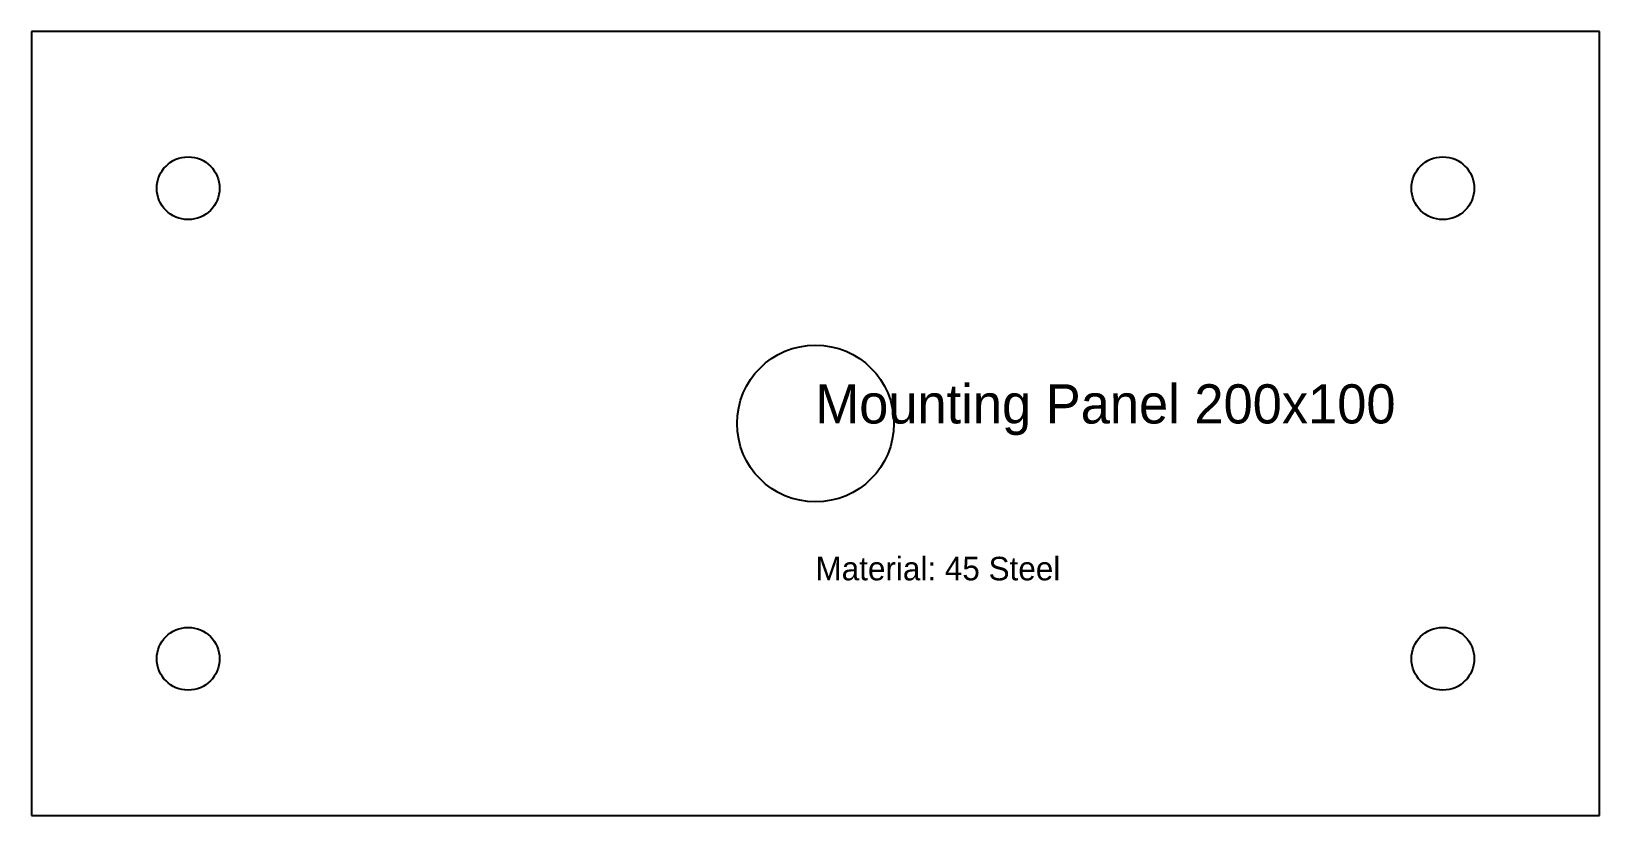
# Model space of a CAD drawing. Header units: metres. Extents: x 0 to 200, y 0 to 100.
import ezdxf

# ---------------------------------------------------------------- set-up
doc = ezdxf.new("R2010")
doc.units = ezdxf.units.M

msp = doc.modelspace()

# ---------------------------------------------------------------- linework, layer by layer
for p, q in [((200, 100), (0, 100)), ((0, 100), (0, 0)), ((200, 0), (200, 100)), ((0, 0), (200, 0))]:
    msp.add_line(p, q)
for centre, radius in [((20, 80), 4), ((180, 80), 4), ((100, 50), 10), ((20, 20), 4), ((180, 20), 4)]:
    msp.add_circle(centre, radius)

# ---------------------------------------------------------------- texts
at = {"layer": 'TEXT'}
for s, height, p in [('Mounting Panel 200x100', 5, (100, 50)), ('Material: 45 Steel', 3, (100, 30))]:
    msp.add_text(s, height=height, dxfattribs=at).set_placement(p)

doc.saveas('drawing.dxf')
